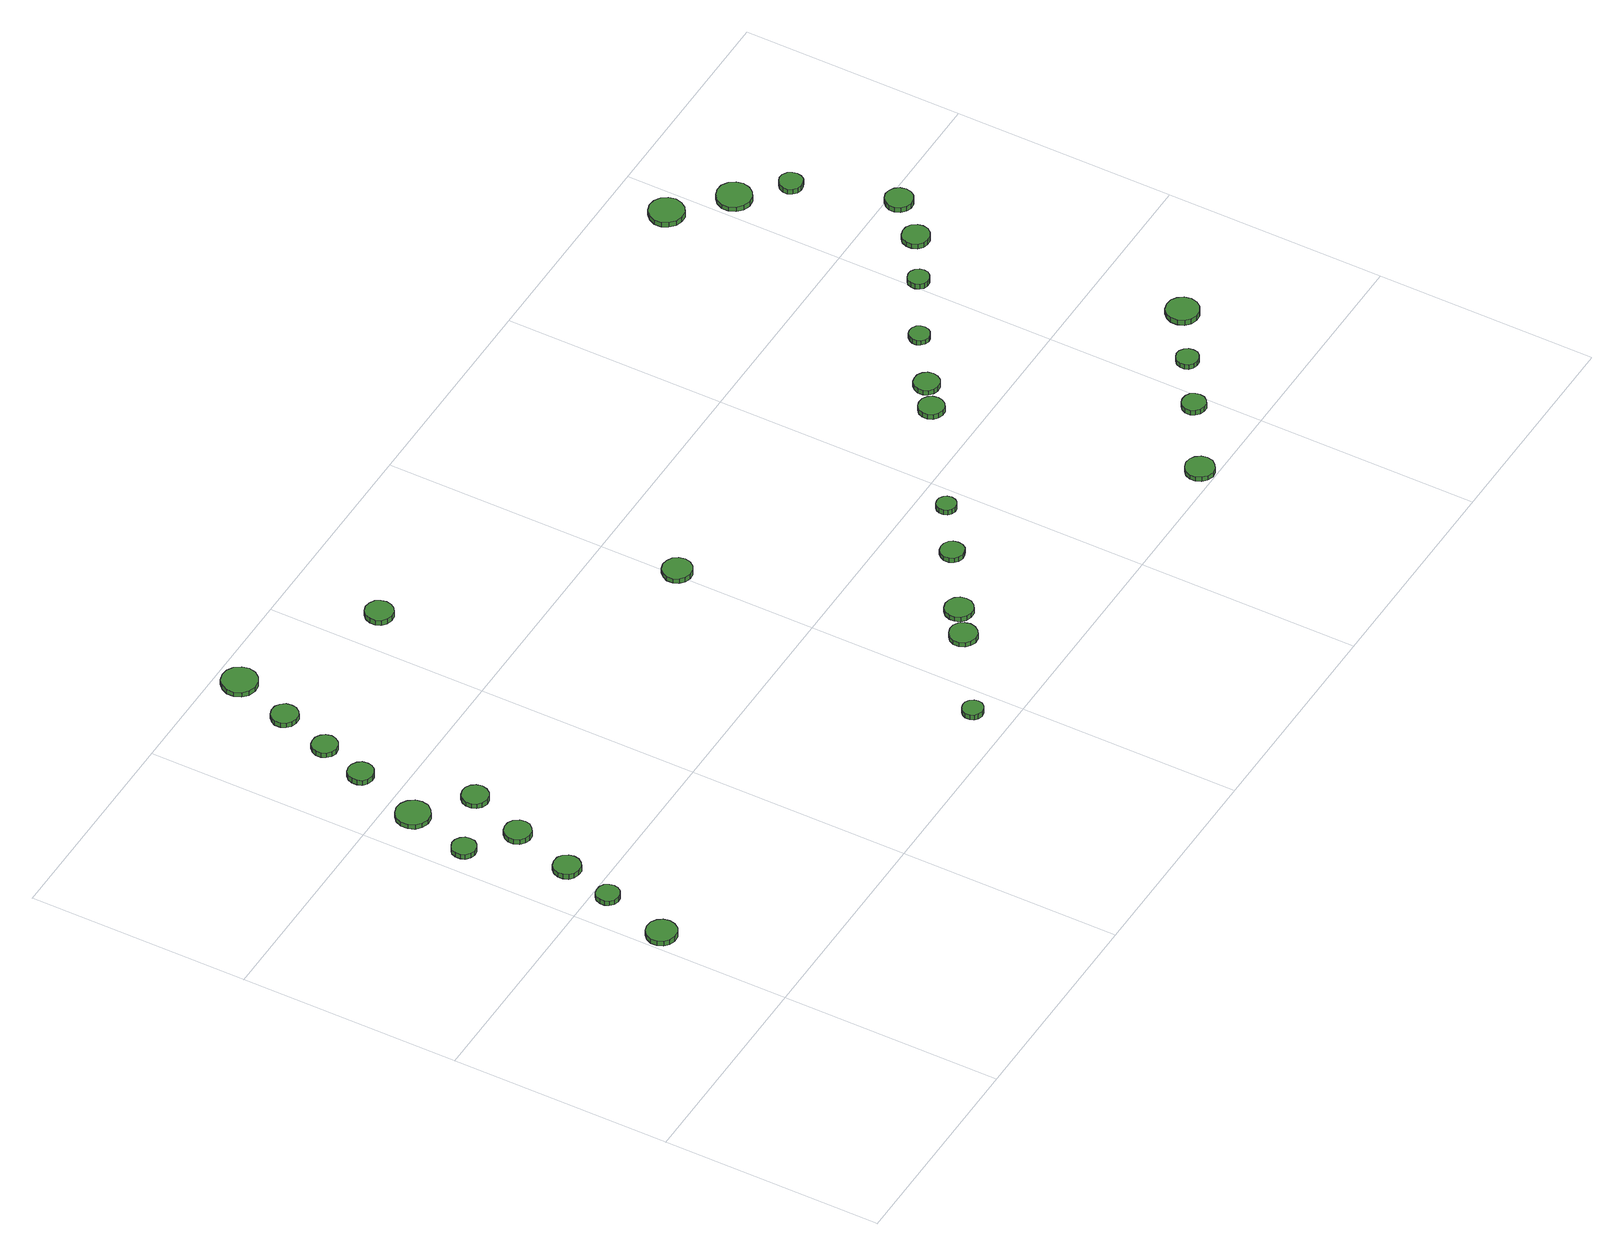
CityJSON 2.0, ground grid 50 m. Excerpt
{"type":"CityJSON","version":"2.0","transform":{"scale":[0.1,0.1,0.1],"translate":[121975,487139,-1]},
"CityObjects":{
"tree1":{"type":"SolitaryVegetationObject","attributes":{"function":"something"},"geometry":[{"type":"MultiSurface","lod":"1","boundaries":[[[0,1,2,3,4,5,6,7,8,9,10,11,12,13,14]],[[15,16,17,18,19,20,21,22,23,24,25,26,27,28,29]],[[0,29,28,1]],[[1,28,27,2]],[[2,27,26,3]],[[3,26,25,4]],[[4,25,24,5]],[[5,24,23,6]],[[6,23,22,7]],[[7,22,21,8]],[[8,21,20,9]],[[9,20,19,10]],[[10,19,18,11]],[[11,18,17,12]],[[12,17,16,13]],[[13,16,15,14]],[[14,15,29,0]]]}]},
"tree2":{"type":"SolitaryVegetationObject","attributes":{"function":"something"},"geometry":[{"type":"MultiSurface","lod":"1","boundaries":[[[30,31,32,33,34,35,36,37,38,39,40,41,42,43,44]],[[45,46,47,48,49,50,51,52,53,54,55,56,57,58,59]],[[30,59,58,31]],[[31,58,57,32]],[[32,57,56,33]],[[33,56,55,34]],[[34,55,54,35]],[[35,54,53,36]],[[36,53,52,37]],[[37,52,51,38]],[[38,51,50,39]],[[39,50,49,40]],[[40,49,48,41]],[[41,48,47,42]],[[42,47,46,43]],[[43,46,45,44]],[[44,45,59,30]]]}]},
"tree3":{"type":"SolitaryVegetationObject","attributes":{"function":"something"},"geometry":[{"type":"MultiSurface","lod":"1","boundaries":[[[60,61,62,63,64,65,66,67,68,69,70,71,72,73,74]],[[75,76,77,78,79,80,81,82,83,84,85,86,87,88,89]],[[60,89,88,61]],[[61,88,87,62]],[[62,87,86,63]],[[63,86,85,64]],[[64,85,84,65]],[[65,84,83,66]],[[66,83,82,67]],[[67,82,81,68]],[[68,81,80,69]],[[69,80,79,70]],[[70,79,78,71]],[[71,78,77,72]],[[72,77,76,73]],[[73,76,75,74]],[[74,75,89,60]]]}]},
"tree4":{"type":"SolitaryVegetationObject","attributes":{"function":"something"},"geometry":[{"type":"MultiSurface","lod":"1","boundaries":[[[90,91,92,93,94,95,96,97,98,99,100,101,102,103,104]],[[105,106,107,108,109,110,111,112,113,114,115,116,117,118,119]],[[90,119,118,91]],[[91,118,117,92]],[[92,117,116,93]],[[93,116,115,94]],[[94,115,114,95]],[[95,114,113,96]],[[96,113,112,97]],[[97,112,111,98]],[[98,111,110,99]],[[99,110,109,100]],[[100,109,108,101]],[[101,108,107,102]],[[102,107,106,103]],[[103,106,105,104]],[[104,105,119,90]]]}]},
"tree5":{"type":"SolitaryVegetationObject","attributes":{"function":"something"},"geometry":[{"type":"MultiSurface","lod":"1","boundaries":[[[120,121,122,123,124,125,126,127,128,129,130,131,132,133,134]],[[135,136,137,138,139,140,141,142,143,144,145,146,147,148,149]],[[120,149,148,121]],[[121,148,147,122]],[[122,147,146,123]],[[123,146,145,124]],[[124,145,144,125]],[[125,144,143,126]],[[126,143,142,127]],[[127,142,141,128]],[[128,141,140,129]],[[129,140,139,130]],[[130,139,138,131]],[[131,138,137,132]],[[132,137,136,133]],[[133,136,135,134]],[[134,135,149,120]]]}]},
"tree6":{"type":"SolitaryVegetationObject","attributes":{"function":"something"},"geometry":[{"type":"MultiSurface","lod":"1","boundaries":[[[150,151,152,153,154,155,156,157,158,159,160,161,162,163,164]],[[165,166,167,168,169,170,171,172,173,174,175,176,177,178,179]],[[150,179,178,151]],[[151,178,177,152]],[[152,177,176,153]],[[153,176,175,154]],[[154,175,174,155]],[[155,174,173,156]],[[156,173,172,157]],[[157,172,171,158]],[[158,171,170,159]],[[159,170,169,160]],[[160,169,168,161]],[[161,168,167,162]],[[162,167,166,163]],[[163,166,165,164]],[[164,165,179,150]]]}]},
"tree7":{"type":"SolitaryVegetationObject","attributes":{"function":"something"},"geometry":[{"type":"MultiSurface","lod":"1","boundaries":[[[180,181,182,183,184,185,186,187,188,189,190,191,192,193,194]],[[195,196,197,198,199,200,201,202,203,204,205,206,207,208,209]],[[180,209,208,181]],[[181,208,207,182]],[[182,207,206,183]],[[183,206,205,184]],[[184,205,204,185]],[[185,204,203,186]],[[186,203,202,187]],[[187,202,201,188]],[[188,201,200,189]],[[189,200,199,190]],[[190,199,198,191]],[[191,198,197,192]],[[192,197,196,193]],[[193,196,195,194]],[[194,195,209,180]]]}]},
"tree8":{"type":"SolitaryVegetationObject","attributes":{"function":"something"},"geometry":[{"type":"MultiSurface","lod":"1","boundaries":[[[210,211,212,213,214,215,216,217,218,219,220,221,222,223,224]],[[225,226,227,228,229,230,231,232,233,234,235,236,237,238,239]],[[210,239,238,211]],[[211,238,237,212]],[[212,237,236,213]],[[213,236,235,214]],[[214,235,234,215]],[[215,234,233,216]],[[216,233,232,217]],[[217,232,231,218]],[[218,231,230,219]],[[219,230,229,220]],[[220,229,228,221]],[[221,228,227,222]],[[222,227,226,223]],[[223,226,225,224]],[[224,225,239,210]]]}]},
"tree9":{"type":"SolitaryVegetationObject","attributes":{"function":"something"},"geometry":[{"type":"MultiSurface","lod":"1","boundaries":[[[240,241,242,243,244,245,246,247,248,249,250,251,252,253,254]],[[255,256,257,258,259,260,261,262,263,264,265,266,267,268,269]],[[240,269,268,241]],[[241,268,267,242]],[[242,267,266,243]],[[243,266,265,244]],[[244,265,264,245]],[[245,264,263,246]],[[246,263,262,247]],[[247,262,261,248]],[[248,261,260,249]],[[249,260,259,250]],[[250,259,258,251]],[[251,258,257,252]],[[252,257,256,253]],[[253,256,255,254]],[[254,255,269,240]]]}]},
"tree10":{"type":"SolitaryVegetationObject","attributes":{"function":"something"},"geometry":[{"type":"MultiSurface","lod":"1","boundaries":[[[270,271,272,273,274,275,276,277,278,279,280,281,282,283,284]],[[285,286,287,288,289,290,291,292,293,294,295,296,297,298,299]],[[270,299,298,271]],[[271,298,297,272]],[[272,297,296,273]],[[273,296,295,274]],[[274,295,294,275]],[[275,294,293,276]],[[276,293,292,277]],[[277,292,291,278]],[[278,291,290,279]],[[279,290,289,280]],[[280,289,288,281]],[[281,288,287,282]],[[282,287,286,283]],[[283,286,285,284]],[[284,285,299,270]]]}]},
"tree11":{"type":"SolitaryVegetationObject","attributes":{"function":"something"},"geometry":[{"type":"MultiSurface","lod":"1","boundaries":[[[300,301,302,303,304,305,306,307,308,309,310,311,312,313,314]],[[315,316,317,318,319,320,321,322,323,324,325,326,327,328,329]],[[300,329,328,301]],[[301,328,327,302]],[[302,327,326,303]],[[303,326,325,304]],[[304,325,324,305]],[[305,324,323,306]],[[306,323,322,307]],[[307,322,321,308]],[[308,321,320,309]],[[309,320,319,310]],[[310,319,318,311]],[[311,318,317,312]],[[312,317,316,313]],[[313,316,315,314]],[[314,315,329,300]]]}]},
"tree12":{"type":"SolitaryVegetationObject","attributes":{"function":"something"},"geometry":[{"type":"MultiSurface","lod":"1","boundaries":[[[330,331,332,333,334,335,336,337,338,339,340,341,342,343,344]],[[345,346,347,348,349,350,351,352,353,354,355,356,357,358,359]],[[330,359,358,331]],[[331,358,357,332]],[[332,357,356,333]],[[333,356,355,334]],[[334,355,354,335]],[[335,354,353,336]],[[336,353,352,337]],[[337,352,351,338]],[[338,351,350,339]],[[339,350,349,340]],[[340,349,348,341]],[[341,348,347,342]],[[342,347,346,343]],[[343,346,345,344]],[[344,345,359,330]]]}]},
"tree13":{"type":"SolitaryVegetationObject","attributes":{"function":"something"},"geometry":[{"type":"MultiSurface","lod":"1","boundaries":[[[360,361,362,363,364,365,366,367,368,369,370,371,372,373,374]],[[375,376,377,378,379,380,381,382,383,384,385,386,387,388,389]],[[360,389,388,361]],[[361,388,387,362]],[[362,387,386,363]],[[363,386,385,364]],[[364,385,384,365]],[[365,384,383,366]],[[366,383,382,367]],[[367,382,381,368]],[[368,381,380,369]],[[369,380,379,370]],[[370,379,378,371]],[[371,378,377,372]],[[372,377,376,373]],[[373,376,375,374]],[[374,375,389,360]]]}]},
"tree14":{"type":"SolitaryVegetationObject","attributes":{"function":"something"},"geometry":[{"type":"MultiSurface","lod":"1","boundaries":[[[390,391,392,393,394,395,396,397,398,399,400,401,402,403,404]],[[405,406,407,408,409,410,411,412,413,414,415,416,417,418,419]],[[390,419,418,391]],[[391,418,417,392]],[[392,417,416,393]],[[393,416,415,394]],[[394,415,414,395]],[[395,414,413,396]],[[396,413,412,397]],[[397,412,411,398]],[[398,411,410,399]],[[399,410,409,400]],[[400,409,408,401]],[[401,408,407,402]],[[402,407,406,403]],[[403,406,405,404]],[[404,405,419,390]]]}]},
"tree15":{"type":"SolitaryVegetationObject","attributes":{"function":"something"},"geometry":[{"type":"MultiSurface","lod":"1","boundaries":[[[420,421,422,423,424,425,426,427,428,429,430,431,432,433,434]],[[435,436,437,438,439,440,441,442,443,444,445,446,447,448,449]],[[420,449,448,421]],[[421,448,447,422]],[[422,447,446,423]],[[423,446,445,424]],[[424,445,444,425]],[[425,444,443,426]],[[426,443,442,427]],[[427,442,441,428]],[[428,441,440,429]],[[429,440,439,430]],[[430,439,438,431]],[[431,438,437,432]],[[432,437,436,433]],[[433,436,435,434]],[[434,435,449,420]]]}]},
"tree16":{"type":"SolitaryVegetationObject","attributes":{"function":"something"},"geometry":[{"type":"MultiSurface","lod":"1","boundaries":[[[450,451,452,453,454,455,456,457,458,459,460,461,462,463,464]],[[465,466,467,468,469,470,471,472,473,474,475,476,477,478,479]],[[450,479,478,451]],[[451,478,477,452]],[[452,477,476,453]],[[453,476,475,454]],[[454,475,474,455]],[[455,474,473,456]],[[456,473,472,457]],[[457,472,471,458]],[[458,471,470,459]],[[459,470,469,460]],[[460,469,468,461]],[[461,468,467,462]],[[462,467,466,463]],[[463,466,465,464]],[[464,465,479,450]]]}]},
"tree17":{"type":"SolitaryVegetationObject","attributes":{"function":"something"},"geometry":[{"type":"MultiSurface","lod":"1","boundaries":[[[480,481,482,483,484,485,486,487,488,489,490,491,492,493,494]],[[495,496,497,498,499,500,501,502,503,504,505,506,507,508,509]],[[480,509,508,481]],[[481,508,507,482]],[[482,507,506,483]],[[483,506,505,484]],[[484,505,504,485]],[[485,504,503,486]],[[486,503,502,487]],[[487,502,501,488]],[[488,501,500,489]],[[489,500,499,490]],[[490,499,498,491]],[[491,498,497,492]],[[492,497,496,493]],[[493,496,495,494]],[[494,495,509,480]]]}]},
"tree18":{"type":"SolitaryVegetationObject","attributes":{"function":"something"},"geometry":[{"type":"MultiSurface","lod":"1","boundaries":[[[510,511,512,513,514,515,516,517,518,519,520,521,522,523,524]],[[525,526,527,528,529,530,531,532,533,534,535,536,537,538,539]],[[510,539,538,511]],[[511,538,537,512]],[[512,537,536,513]],[[513,536,535,514]],[[514,535,534,515]],[[515,534,533,516]],[[516,533,532,517]],[[517,532,531,518]],[[518,531,530,519]],[[519,530,529,520]],[[520,529,528,521]],[[521,528,527,522]],[[522,527,526,523]],[[523,526,525,524]],[[524,525,539,510]]]}]},
"tree19":{"type":"SolitaryVegetationObject","attributes":{"function":"something"},"geometry":[{"type":"MultiSurface","lod":"1","boundaries":[[[540,541,542,543,544,545,546,547,548,549,550,551,552,553,554]],[[555,556,557,558,559,560,561,562,563,564,565,566,567,568,569]],[[540,569,568,541]],[[541,568,567,542]],[[542,567,566,543]],[[543,566,565,544]],[[544,565,564,545]],[[545,564,563,546]],[[546,563,562,547]],[[547,562,561,548]],[[548,561,560,549]],[[549,560,559,550]],[[550,559,558,551]],[[551,558,557,552]],[[552,557,556,553]],[[553,556,555,554]],[[554,555,569,540]]]}]},
"tree20":{"type":"SolitaryVegetationObject","attributes":{"function":"something"},"geometry":[{"type":"MultiSurface","lod":"1","boundaries":[[[570,571,572,573,574,575,576,577,578,579,580,581,582,583,584]],[[585,586,587,588,589,590,591,592,593,594,595,596,597,598,599]],[[570,599,598,571]],[[571,598,597,572]],[[572,597,596,573]],[[573,596,595,574]],[[574,595,594,575]],[[575,594,593,576]],[[576,593,592,577]],[[577,592,591,578]],[[578,591,590,579]],[[579,590,589,580]],[[580,589,588,581]],[[581,588,587,582]],[[582,587,586,583]],[[583,586,585,584]],[[584,585,599,570]]]}]},
"tree21":{"type":"SolitaryVegetationObject","attributes":{"function":"something"},"geometry":[{"type":"MultiSurface","lod":"1","boundaries":[[[600,601,602,603,604,605,606,607,608,609,610,611,612,613,614]],[[615,616,617,618,619,620,621,622,623,624,625,626,627,628,629]],[[600,629,628,601]],[[601,628,627,602]],[[602,627,626,603]],[[603,626,625,604]],[[604,625,624,605]],[[605,624,623,606]],[[606,623,622,607]],[[607,622,621,608]],[[608,621,620,609]],[[609,620,619,610]],[[610,619,618,611]],[[611,618,617,612]],[[612,617,616,613]],[[613,616,615,614]],[[614,615,629,600]]]}]},
"tree22":{"type":"SolitaryVegetationObject","attributes":{"function":"something"},"geometry":[{"type":"MultiSurface","lod":"1","boundaries":[[[630,631,632,633,634,635,636,637,638,639,640,641,642,643,644]],[[645,646,647,648,649,650,651,652,653,654,655,656,657,658,659]],[[630,659,658,631]],[[631,658,657,632]],[[632,657,656,633]],[[633,656,655,634]],[[634,655,654,635]],[[635,654,653,636]],[[636,653,652,637]],[[637,652,651,638]],[[638,651,650,639]],[[639,650,649,640]],[[640,649,648,641]],[[641,648,647,642]],[[642,647,646,643]],[[643,646,645,644]],[[644,645,659,630]]]}]},
"tree23":{"type":"SolitaryVegetationObject","attributes":{"function":"something"},"geometry":[{"type":"MultiSurface","lod":"1","boundaries":[[[660,661,662,663,664,665,666,667,668,669,670,671,672,673,674]],[[675,676,677,678,679,680,681,682,683,684,685,686,687,688,689]],[[660,689,688,661]],[[661,688,687,662]],[[662,687,686,663]],[[663,686,685,664]],[[664,685,684,665]],[[665,684,683,666]],[[666,683,682,667]],[[667,682,681,668]],[[668,681,680,669]],[[669,680,679,670]],[[670,679,678,671]],[[671,678,677,672]],[[672,677,676,673]],[[673,676,675,674]],[[674,675,689,660]]]}]},
"tree24":{"type":"SolitaryVegetationObject","attributes":{"function":"something"},"geometry":[{"type":"MultiSurface","lod":"1","boundaries":[[[690,691,692,693,694,695,696,697,698,699,700,701,702,703,704]],[[705,706,707,708,709,710,711,712,713,714,715,716,717,718,719]],[[690,719,718,691]],[[691,718,717,692]],[[692,717,716,693]],[[693,716,715,694]],[[694,715,714,695]],[[695,714,713,696]],[[696,713,712,697]],[[697,712,711,698]],[[698,711,710,699]],[[699,710,709,700]],[[700,709,708,701]],[[701,708,707,702]],[[702,707,706,703]],[[703,706,705,704]],[[704,705,719,690]]]}]},
"tree25":{"type":"SolitaryVegetationObject","attributes":{"function":"something"},"geometry":[{"type":"MultiSurface","lod":"1","boundaries":[[[720,721,722,723,724,725,726,727,728,729,730,731,732,733,734]],[[735,736,737,738,739,740,741,742,743,744,745,746,747,748,749]],[[720,749,748,721]],[[721,748,747,722]],[[722,747,746,723]],[[723,746,745,724]],[[724,745,744,725]],[[725,744,743,726]],[[726,743,742,727]],[[727,742,741,728]],[[728,741,740,729]],[[729,740,739,730]],[[730,739,738,731]],[[731,738,737,732]],[[732,737,736,733]],[[733,736,735,734]],[[734,735,749,720]]]}]},
"tree26":{"type":"SolitaryVegetationObject","attributes":{"function":"something"},"geometry":[{"type":"MultiSurface","lod":"1","boundaries":[[[750,751,752,753,754,755,756,757,758,759,760,761,762,763,764]],[[765,766,767,768,769,770,771,772,773,774,775,776,777,778,779]],[[750,779,778,751]],[[751,778,777,752]],[[752,777,776,753]],[[753,776,775,754]],[[754,775,774,755]],[[755,774,773,756]],[[756,773,772,757]],[[757,772,771,758]],[[758,771,770,759]],[[759,770,769,760]],[[760,769,768,761]],[[761,768,767,762]],[[762,767,766,763]],[[763,766,765,764]],[[764,765,779,750]]]}]},
"tree27":{"type":"SolitaryVegetationObject","attributes":{"function":"something"},"geometry":[{"type":"MultiSurface","lod":"1","boundaries":[[[780,781,782,783,784,785,786,787,788,789,790,791,792,793,794]],[[795,796,797,798,799,800,801,802,803,804,805,806,807,808,809]],[[780,809,808,781]],[[781,808,807,782]],[[782,807,806,783]],[[783,806,805,784]],[[784,805,804,785]],[[785,804,803,786]],[[786,803,802,787]],[[787,802,801,788]],[[788,801,800,789]],[[789,800,799,790]],[[790,799,798,791]],[[791,798,797,792]],[[792,797,796,793]],[[793,796,795,794]],[[794,795,809,780]]]}]},
"tree28":{"type":"SolitaryVegetationObject","attributes":{"function":"something"},"geometry":[{"type":"MultiSurface","lod":"1","boundaries":[[[810,811,812,813,814,815,816,817,818,819,820,821,822,823,824]],[[825,826,827,828,829,830,831,832,833,834,835,836,837,838,839]],[[810,839,838,811]],[[811,838,837,812]],[[812,837,836,813]],[[813,836,835,814]],[[814,835,834,815]],[[815,834,833,816]],[[816,833,832,817]],[[817,832,831,818]],[[818,831,830,819]],[[819,830,829,820]],[[820,829,828,821]],[[821,828,827,822]],[[822,827,826,823]],[[823,826,825,824]],[[824,825,839,810]]]}]},
"tree29":{"type":"SolitaryVegetationObject","attributes":{"function":"something"},"geometry":[{"type":"MultiSurface","lod":"1","boundaries":[[[840,841,842,843,844,845,846,847,848,849,850,851,852,853,854]],[[855,856,857,858,859,860,861,862,863,864,865,866,867,868,869]],[[840,869,868,841]],[[841,868,867,842]],[[842,867,866,843]],[[843,866,865,844]],[[844,865,864,845]],[[845,864,863,846]],[[846,863,862,847]],[[847,862,861,848]],[[848,861,860,849]],[[849,860,859,850]],[[850,859,858,851]],[[851,858,857,852]],[[852,857,856,853]],[[853,856,855,854]],[[854,855,869,840]]]}]},
"tree30":{"type":"SolitaryVegetationObject","attributes":{"function":"something"},"geometry":[{"type":"MultiSurface","lod":"1","boundaries":[[[870,871,872,873,874,875,876,877,878,879,880,881,882,883,884]],[[885,886,887,888,889,890,891,892,893,894,895,896,897,898,899]],[[870,899,898,871]],[[871,898,897,872]],[[872,897,896,873]],[[873,896,895,874]],[[874,895,894,875]],[[875,894,893,876]],[[876,893,892,877]],[[877,892,891,878]],[[878,891,890,879]],[[879,890,889,880]],[[880,889,888,881]],[[881,888,887,882]],[[882,887,886,883]],[[883,886,885,884]],[[884,885,899,870]]]}]},
"tree31":{"type":"SolitaryVegetationObject","attributes":{"function":"something"},"geometry":[{"type":"MultiSurface","lod":"1","boundaries":[[[900,901,902,903,904,905,906,907,908,909,910,911,912,913,914]],[[915,916,917,918,919,920,921,922,923,924,925,926,927,928,929]],[[900,929,928,901]],[[901,928,927,902]],[[902,927,926,903]],[[903,926,925,904]],[[904,925,924,905]],[[905,924,923,906]],[[906,923,922,907]],[[907,922,921,908]],[[908,921,920,909]],[[909,920,919,910]],[[910,919,918,911]],[[911,918,917,912]],[[912,917,916,913]],[[913,916,915,914]],[[914,915,929,900]]]}]}
},
"vertices":[
[68,311,29],[65,325,29],[57,336,29],[45,343,29],[31,345,29],[17,341,29],[7,331,29],[1,318,29],[1,304,29],[7,291,29],[17,282,29],[31,278,29],[45,279,29],[57,286,29],[65,298,29],[65,298,16],[57,286,16],[45,279,16],[31,278,16],[17,282,16],[7,291,16],[1,304,16],[1,318,16],[7,331,16],[17,341,16],[31,345,16],[45,343,16],[57,336,16],[65,325,16],[68,311,16],
[104,463,29],[102,474,29],[96,483,29],[86,488,29],[76,489,29],[65,486,29],[57,479,29],[53,469,29],[53,458,29],[57,448,29],[65,441,29],[76,438,29],[86,439,29],[96,444,29],[102,453,29],[102,453,17],[96,444,17],[86,439,17],[76,438,17],[65,441,17],[57,448,17],[53,458,17],[53,469,17],[57,479,17],[65,486,17],[76,489,17],[86,488,17],[96,483,17],[102,474,17],[104,463,17],
[145,581,24],[143,593,24],[135,604,24],[125,610,24],[112,611,24],[100,607,24],[91,599,24],[86,587,24],[86,575,24],[91,563,24],[100,555,24],[112,551,24],[125,552,24],[135,559,24],[143,569,24],[143,569,11],[135,559,11],[125,552,11],[112,551,11],[100,555,11],[91,563,11],[86,575,11],[86,587,11],[91,599,11],[100,607,11],[112,611,11],[125,610,11],[135,604,11],[143,593,11],[145,581,11],
[87,794,24],[85,805,24],[78,814,24],[68,820,24],[57,821,24],[47,817,24],[38,810,24],[34,800,24],[34,788,24],[38,778,24],[47,771,24],[57,767,24],[68,768,24],[78,774,24],[85,783,24],[85,783,12],[78,774,12],[68,768,12],[57,767,12],[47,771,12],[38,778,12],[34,788,12],[34,800,12],[38,810,12],[47,817,12],[57,821,12],[68,820,12],[78,814,12],[85,805,12],[87,794,12],
[129,932,30],[126,947,30],[116,960,30],[103,968,30],[87,970,30],[72,965,30],[60,954,30],[54,940,30],[54,924,30],[60,909,30],[72,899,30],[87,894,30],[103,896,30],[116,904,30],[126,916,30],[126,916,18],[116,904,18],[103,896,18],[87,894,18],[72,899,18],[60,909,18],[54,924,18],[54,940,18],[60,954,18],[72,965,18],[87,970,18],[103,968,18],[116,960,18],[126,947,18],[129,932,18],
[187,721,24],[185,733,24],[177,744,24],[166,750,24],[154,751,24],[142,747,24],[133,739,24],[127,727,24],[127,715,24],[133,703,24],[142,695,24],[154,691,24],[166,692,24],[177,699,24],[185,709,24],[185,709,11],[177,699,11],[166,692,11],[154,691,11],[142,695,11],[133,703,11],[127,715,11],[127,727,11],[133,739,11],[142,747,11],[154,751,11],[166,750,11],[177,744,11],[185,733,11],[187,721,11],
[234,849,27],[231,861,27],[224,871,27],[213,877,27],[201,878,27],[189,874,27],[180,866,27],[175,855,27],[175,842,27],[180,831,27],[189,823,27],[201,819,27],[213,820,27],[224,827,27],[231,837,27],[231,837,15],[224,827,15],[213,820,15],[201,819,15],[189,823,15],[180,831,15],[175,842,15],[175,855,15],[180,866,15],[189,874,15],[201,878,15],[213,877,15],[224,871,15],[231,861,15],[234,849,15],
[175,1087,30],[173,1099,30],[166,1108,30],[155,1114,30],[144,1116,30],[132,1112,30],[123,1104,30],[119,1093,30],[119,1081,30],[123,1070,30],[132,1062,30],[144,1059,30],[155,1060,30],[166,1066,30],[173,1076,30],[173,1076,17],[166,1066,17],[155,1060,17],[144,1059,17],[132,1062,17],[123,1070,17],[119,1081,17],[119,1093,17],[123,1104,17],[132,1112,17],[144,1116,17],[155,1114,17],[166,1108,17],[173,1099,17],[175,1087,17],
[217,1196,23],[214,1208,23],[207,1217,23],[197,1223,23],[185,1224,23],[174,1221,23],[165,1213,23],[160,1202,23],[160,1190,23],[165,1179,23],[174,1171,23],[185,1167,23],[197,1169,23],[207,1175,23],[214,1184,23],[214,1184,11],[207,1175,11],[197,1169,11],[185,1167,11],[174,1171,11],[165,1179,11],[160,1190,11],[160,1202,11],[165,1213,11],[174,1221,11],[185,1224,11],[197,1223,11],[207,1217,11],[214,1208,11],[217,1196,11],
[258,1314,22],[256,1326,22],[248,1336,22],[238,1342,22],[225,1343,22],[213,1339,22],[204,1331,22],[199,1320,22],[199,1307,22],[204,1296,22],[213,1288,22],[225,1284,22],[238,1285,22],[248,1291,22],[256,1302,22],[256,1302,10],[248,1291,10],[238,1285,10],[225,1284,10],[213,1288,10],[204,1296,10],[199,1307,10],[199,1320,10],[204,1331,10],[213,1339,10],[225,1343,10],[238,1342,10],[248,1336,10],[256,1326,10],[258,1314,10],
[308,1442,26],[304,1458,26],[294,1472,26],[280,1480,26],[264,1482,26],[248,1477,26],[236,1466,26],[229,1451,26],[229,1434,26],[236,1419,26],[248,1408,26],[264,1403,26],[280,1405,26],[294,1413,26],[304,1426,26],[304,1426,14],[294,1413,14],[280,1405,14],[264,1403,14],[248,1408,14],[236,1419,14],[229,1434,14],[229,1451,14],[236,1466,14],[248,1477,14],[264,1482,14],[280,1480,14],[294,1472,14],[304,1458,14],[308,1442,14],
[961,84,26],[959,93,26],[953,101,26],[945,106,26],[936,107,26],[926,104,26],[919,97,26],[915,89,26],[915,79,26],[919,70,26],[926,64,26],[936,61,26],[945,62,26],[953,67,26],[959,74,26],[959,74,13],[953,67,13],[945,62,13],[936,61,13],[926,64,13],[919,70,13],[915,79,13],[915,89,13],[919,97,13],[926,104,13],[936,107,13],[945,106,13],[953,101,13],[959,93,13],[961,84,13],
[627,1297,21],[624,1309,21],[617,1320,21],[606,1326,21],[593,1328,21],[581,1324,21],[571,1315,21],[566,1303,21],[566,1290,21],[571,1278,21],[581,1270,21],[593,1266,21],[606,1267,21],[617,1274,21],[624,1284,21],[624,1284,8],[617,1274,8],[606,1267,8],[593,1266,8],[581,1270,8],[571,1278,8],[566,1290,8],[566,1303,8],[571,1315,8],[581,1324,8],[593,1328,8],[606,1326,8],[617,1320,8],[624,1309,8],[627,1297,8],
[1155,212,27],[1152,224,27],[1145,235,27],[1134,241,27],[1121,242,27],[1109,238,27],[1099,230,27],[1094,218,27],[1094,205,27],[1099,193,27],[1109,185,27],[1121,181,27],[1134,182,27],[1145,189,27],[1152,199,27],[1152,199,15],[1145,189,15],[1134,182,15],[1121,181,15],[1109,185,15],[1099,193,15],[1094,205,15],[1094,218,15],[1099,230,15],[1109,238,15],[1121,242,15],[1134,241,15],[1145,235,15],[1152,224,15],[1155,212,15],
[1039,822,24],[1036,836,24],[1028,847,24],[1016,853,24],[1003,855,24],[990,851,24],[980,841,24],[974,829,24],[974,815,24],[980,803,24],[990,794,24],[1003,790,24],[1016,791,24],[1028,798,24],[1036,809,24],[1036,809,12],[1028,798,12],[1016,791,12],[1003,790,12],[990,794,12],[980,803,12],[974,815,12],[974,829,12],[980,841,12],[990,851,12],[1003,855,12],[1016,853,12],[1028,847,12],[1036,836,12],[1039,822,12],
[1219,258,25],[1217,271,25],[1209,281,25],[1198,287,25],[1185,289,25],[1173,285,25],[1163,276,25],[1158,264,25],[1158,252,25],[1163,240,25],[1173,231,25],[1185,227,25],[1198,228,25],[1209,235,25],[1217,245,25],[1217,245,13],[1209,235,13],[1198,228,13],[1185,227,13],[1173,231,13],[1163,240,13],[1158,252,13],[1158,264,13],[1163,276,13],[1173,285,13],[1185,289,13],[1198,287,13],[1209,281,13],[1217,271,13],[1219,258,13],
[1358,355,26],[1356,366,26],[1350,374,26],[1340,380,26],[1329,381,26],[1319,378,26],[1311,370,26],[1306,360,26],[1306,349,26],[1311,339,26],[1319,332,26],[1329,329,26],[1340,330,26],[1350,335,26],[1356,344,26],[1356,344,14],[1350,335,14],[1340,330,14],[1329,329,14],[1319,332,14],[1311,339,14],[1306,349,14],[1306,360,14],[1311,370,14],[1319,378,14],[1329,381,14],[1340,380,14],[1350,374,14],[1356,366,14],[1358,355,14],
[1466,432,30],[1464,441,30],[1459,448,30],[1451,453,30],[1442,454,30],[1433,451,30],[1427,445,30],[1423,437,30],[1423,428,30],[1427,419,30],[1433,413,30],[1442,410,30],[1451,411,30],[1459,416,30],[1464,423,30],[1464,423,17],[1459,416,17],[1451,411,17],[1442,410,17],[1433,413,17],[1427,419,17],[1423,428,17],[1423,437,17],[1427,445,17],[1433,451,17],[1442,454,17],[1451,453,17],[1459,448,17],[1464,441,17],[1466,432,17],
[1834,34,25],[1831,47,25],[1823,58,25],[1812,64,25],[1799,66,25],[1786,61,25],[1776,52,25],[1770,40,25],[1770,27,25],[1776,15,25],[1786,6,25],[1799,1,25],[1812,3,25],[1823,10,25],[1831,20,25],[1831,20,13],[1823,10,13],[1812,3,13],[1799,1,13],[1786,6,13],[1776,15,13],[1770,27,13],[1770,40,13],[1776,52,13],[1786,61,13],[1799,66,13],[1812,64,13],[1823,58,13],[1831,47,13],[1834,34,13],
[1714,604,30],[1712,616,30],[1705,625,30],[1695,631,30],[1683,632,30],[1672,629,30],[1663,621,30],[1658,610,30],[1658,598,30],[1663,587,30],[1672,580,30],[1683,576,30],[1695,577,30],[1705,583,30],[1712,593,30],[1712,593,17],[1705,583,17],[1695,577,17],[1683,576,17],[1672,580,17],[1663,587,17],[1658,598,17],[1658,610,17],[1663,621,17],[1672,629,17],[1683,632,17],[1695,631,17],[1705,625,17],[1712,616,17],[1714,604,17],
[1774,649,28],[1772,661,28],[1765,670,28],[1755,676,28],[1743,677,28],[1732,674,28],[1723,666,28],[1718,655,28],[1718,643,28],[1723,633,28],[1732,625,28],[1743,621,28],[1755,622,28],[1765,628,28],[1772,638,28],[1772,638,16],[1765,628,16],[1755,622,16],[1743,621,16],[1732,625,16],[1723,633,16],[1718,643,16],[1718,655,16],[1723,666,16],[1732,674,16],[1743,677,16],[1755,676,16],[1765,670,16],[1772,661,16],[1774,649,16],
[1992,140,25],[1990,151,25],[1984,160,25],[1974,165,25],[1963,166,25],[1953,163,25],[1945,156,25],[1940,146,25],[1940,135,25],[1945,125,25],[1953,118,25],[1963,114,25],[1974,115,25],[1984,121,25],[1990,130,25],[1990,130,12],[1984,121,12],[1974,115,12],[1963,114,12],[1953,118,12],[1945,125,12],[1940,135,12],[1940,146,12],[1945,156,12],[1953,163,12],[1963,166,12],[1974,165,12],[1984,160,12],[1990,151,12],[1992,140,12],
[1887,733,29],[1885,742,29],[1880,750,29],[1871,755,29],[1862,756,29],[1853,753,29],[1846,746,29],[1842,738,29],[1842,728,29],[1846,720,29],[1853,713,29],[1862,710,29],[1871,711,29],[1880,716,29],[1885,724,29],[1885,724,17],[1880,716,17],[1871,711,17],[1862,710,17],[1853,713,17],[1846,720,17],[1842,728,17],[1842,738,17],[1846,746,17],[1853,753,17],[1862,756,17],[1871,755,17],[1880,750,17],[1885,742,17],[1887,733,17],
[2103,219,25],[2101,229,25],[2095,237,25],[2086,243,25],[2076,244,25],[2066,240,25],[2058,233,25],[2054,224,25],[2054,213,25],[2058,204,25],[2066,197,25],[2076,194,25],[2086,195,25],[2095,200,25],[2101,208,25],[2101,208,13],[2095,200,13],[2086,195,13],[2076,194,13],[2066,197,13],[2058,204,13],[2054,213,13],[2054,224,13],[2058,233,13],[2066,240,13],[2076,244,13],[2086,243,13],[2095,237,13],[2101,229,13],[2103,219,13],
[2036,819,29],[2034,828,29],[2028,836,29],[2019,841,29],[2010,842,29],[2000,839,29],[1993,833,29],[1989,824,29],[1989,814,29],[1993,805,29],[2000,798,29],[2010,795,29],[2019,796,29],[2028,801,29],[2034,809,29],[2034,809,16],[2028,801,16],[2019,796,16],[2010,795,16],[2000,798,16],[1993,805,16],[1989,814,16],[1989,824,16],[1993,833,16],[2000,839,16],[2010,842,16],[2019,841,16],[2028,836,16],[2034,828,16],[2036,819,16],
[2236,299,24],[2233,314,24],[2224,326,24],[2211,334,24],[2196,335,24],[2182,331,24],[2171,320,24],[2165,307,24],[2165,292,24],[2171,278,24],[2182,268,24],[2196,263,24],[2211,265,24],[2224,272,24],[2233,284,24],[2233,284,11],[2224,272,11],[2211,265,11],[2196,263,11],[2182,268,11],[2171,278,11],[2165,292,11],[2165,307,11],[2171,320,11],[2182,331,11],[2196,335,11],[2211,334,11],[2224,326,11],[2233,314,11],[2236,299,11],
[1975,1372,25],[1971,1388,25],[1962,1401,25],[1948,1409,25],[1932,1411,25],[1917,1406,25],[1905,1395,25],[1898,1380,25],[1898,1364,25],[1905,1350,25],[1917,1339,25],[1932,1334,25],[1948,1335,25],[1962,1344,25],[1971,1357,25],[1971,1357,12],[1962,1344,12],[1948,1335,12],[1932,1334,12],[1917,1339,12],[1905,1350,12],[1898,1364,12],[1898,1380,12],[1905,1395,12],[1917,1406,12],[1932,1411,12],[1948,1409,12],[1962,1401,12],[1971,1388,12],[1975,1372,12],
[2151,886,29],[2149,898,29],[2141,909,29],[2130,915,29],[2118,916,29],[2106,912,29],[2096,904,29],[2091,892,29],[2091,880,29],[2096,868,29],[2106,859,29],[2118,856,29],[2130,857,29],[2141,863,29],[2149,874,29],[2149,874,17],[2141,863,17],[2130,857,17],[2118,856,17],[2106,859,17],[2096,868,17],[2091,880,17],[2091,892,17],[2096,904,17],[2106,912,17],[2118,916,17],[2130,915,17],[2141,909,17],[2149,898,17],[2151,886,17],
[2084,1274,25],[2080,1289,25],[2071,1302,25],[2057,1311,25],[2041,1312,25],[2026,1307,25],[2014,1296,25],[2007,1282,25],[2007,1266,25],[2014,1251,25],[2026,1240,25],[2041,1235,25],[2057,1237,25],[2071,1245,25],[2080,1258,25],[2080,1258,13],[2071,1245,13],[2057,1237,13],[2041,1235,13],[2026,1240,13],[2014,1251,13],[2007,1266,13],[2007,1282,13],[2014,1296,13],[2026,1307,13],[2041,1312,13],[2057,1311,13],[2071,1302,13],[2080,1289,13],[2084,1274,13],
[2230,970,30],[2227,983,30],[2220,993,30],[2209,999,30],[2196,1001,30],[2184,997,30],[2174,988,30],[2169,976,30],[2169,964,30],[2174,952,30],[2184,943,30],[2196,939,30],[2209,941,30],[2220,947,30],[2227,957,30],[2227,957,17],[2220,947,17],[2209,941,17],[2196,939,17],[2184,943,17],[2174,952,17],[2169,964,17],[2169,976,17],[2174,988,17],[2184,997,17],[2196,1001,17],[2209,999,17],[2220,993,17],[2227,983,17],[2230,970,17],
[2161,1190,29],[2159,1200,29],[2153,1209,29],[2143,1215,29],[2132,1216,29],[2122,1212,29],[2114,1205,29],[2109,1195,29],[2109,1184,29],[2114,1174,29],[2122,1167,29],[2132,1164,29],[2143,1165,29],[2153,1170,29],[2159,1179,29],[2159,1179,16],[2153,1170,16],[2143,1165,16],[2132,1164,16],[2122,1167,16],[2114,1174,16],[2109,1184,16],[2109,1195,16],[2114,1205,16],[2122,1212,16],[2132,1216,16],[2143,1215,16],[2153,1209,16],[2159,1200,16],[2161,1190,16]
]}
